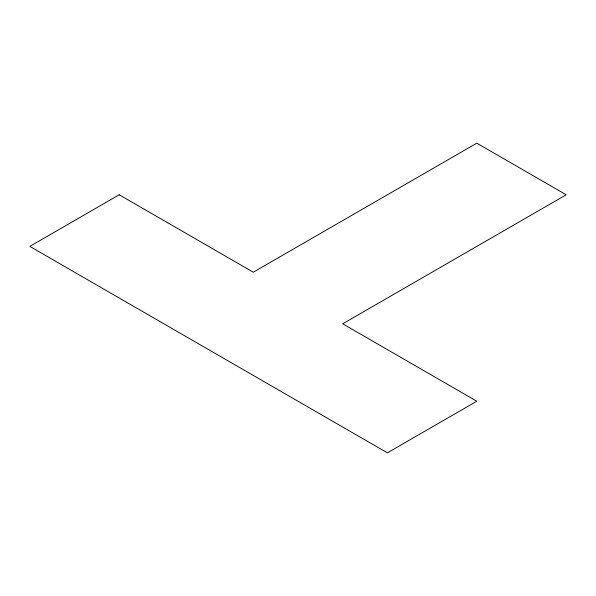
<?xml version="1.0" encoding="UTF-8"?>
<svg xmlns="http://www.w3.org/2000/svg" width="596" height="596" viewBox="0 0 596 596"><rect width="100%" height="100%" fill="white"/><g stroke="black" fill="none" stroke-linecap="round" stroke-linejoin="round"><path stroke-width="0.89" d="M119.2 194.773L29.8 246.386L387.4 452.841L476.8 401.227L342.7 323.807L566.2 194.773L476.8 143.159L253.3 272.193L119.2 194.773"/></g></svg>
